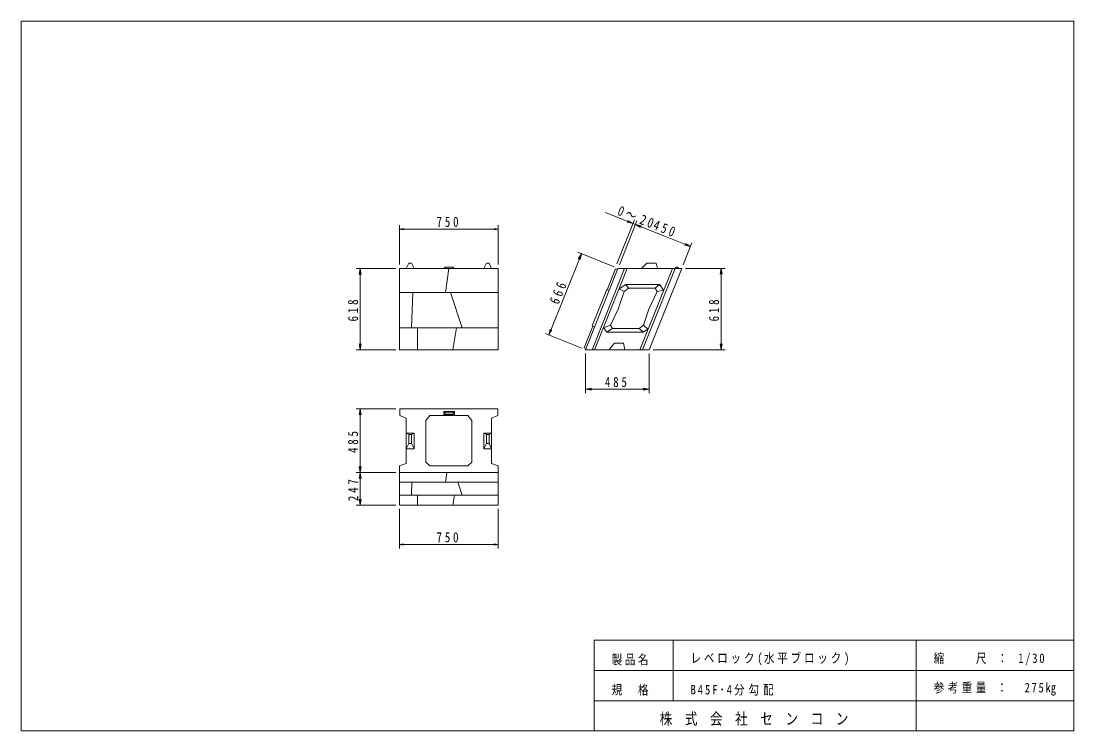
# Model space of a CAD drawing. Units: millimetres on the paper, scale 1:30. Extents: x 15 to 282, y 15 to 195.
import ezdxf

# ---------------------------------------------------------------- set-up
doc = ezdxf.new("R2010")
doc.units = ezdxf.units.MM
for name, color, linetype, lineweight in [('D-STR-DIM', 7, 'Continuous', 13), ('D-STR-STR3', 1, 'Continuous', 13), ('V-nasSTD', 4, 'Continuous', 13)]:
    doc.layers.add(name, color=color, linetype=linetype, lineweight=lineweight)
doc.styles.add('ＭＳ ゴシック-5.0-0.0', font='')
doc.styles.get('ＭＳ ゴシック-5.0-0.0').set_extended_font_data('ＭＳ ゴシック-5.0-0.0')

msp = doc.modelspace()

# ---------------------------------------------------------------- linework, layer by layer
at = {"layer": 'D-STR-DIM'}
for p, q in [((163.239, 146.454), (177.785, 140.635)), ((166.114, 133.446), (170.574, 144.597)), ((166.736, 133.207), (171.193, 144.349)), ((170.203, 143.668), (168.903, 144.457)), ((168.965, 138.778), (171.193, 144.349)), ((111, 133.267), (111, 143.267)), ((111, 142.267), (112, 142.433)), ((136, 142.267), (111, 142.267)), ((111, 142.267), (112, 142.1)), ((136, 142.267), (135, 142.433)), ((136, 142.267), (135, 142.1)), ((136, 133.267), (136, 143.267)), ((170.203, 143.668), (168.717, 143.993)), ((170.822, 143.421), (184.758, 137.846)), ((170.822, 143.421), (172.307, 143.096)), ((170.822, 143.421), (172.122, 142.631)), ((170.822, 143.421), (172.307, 143.096)), ((170.822, 143.421), (172.122, 142.631)), ((165.437, 132.65), (156.152, 136.364)), ((182.903, 133.207), (185.13, 138.774)), ((184.758, 137.846), (183.273, 138.171)), ((184.758, 137.846), (183.459, 138.635)), ((148.835, 115.381), (157.08, 135.993)), ((157.08, 135.993), (156.291, 134.693)), ((157.08, 135.993), (156.755, 134.507)), ((110, 132.267), (100, 132.267)), ((101, 132.267), (100.75, 130.767)), ((101, 132.267), (101, 111.667)), ((101, 132.267), (101.25, 130.767)), ((183.532, 132.279), (193.532, 132.279)), ((192.532, 132.279), (192.282, 130.779)), ((192.532, 111.667), (192.532, 132.279)), ((192.532, 132.279), (192.782, 130.779)), ((157.192, 112.038), (147.907, 115.752)), ((148.835, 115.381), (149.16, 116.866)), ((148.835, 115.381), (149.625, 116.68)), ((101, 111.667), (100.75, 113.167)), ((101, 111.667), (101.25, 113.167)), ((192.532, 111.667), (192.282, 113.167)), ((192.532, 111.667), (192.782, 113.167)), ((110, 111.667), (100, 111.667)), ((158.12, 110.667), (158.12, 100.667)), ((174.287, 110.667), (174.287, 100.667)), ((175.287, 111.667), (193.532, 111.667)), ((158.12, 101.667), (159.62, 101.917)), ((158.12, 101.667), (174.287, 101.667)), ((158.12, 101.667), (159.62, 101.417)), ((174.287, 101.667), (172.787, 101.917)), ((174.287, 101.667), (172.787, 101.417)), ((110.067, 96.69), (100, 96.69)), ((101, 96.69), (100.75, 95.19)), ((101, 80.524), (101, 96.69)), ((101, 96.69), (101.25, 95.19)), ((110, 80.524), (100, 80.524)), ((110, 80.524), (100, 80.524)), ((101, 80.524), (100.75, 82.024)), ((101, 80.524), (100.75, 79.024)), ((101, 80.524), (101.25, 82.024)), ((101, 80.524), (101, 72.29)), ((101, 80.524), (101.25, 79.024)), ((110, 72.29), (100, 72.29)), ((101, 72.29), (100.75, 73.79)), ((101, 72.29), (101.25, 73.79)), ((111, 71.29), (111, 61.29)), ((136, 71.29), (136, 61.29)), ((111, 62.29), (112, 62.457)), ((111, 62.29), (136, 62.29)), ((111, 62.29), (112, 62.124)), ((136, 62.29), (135, 62.457)), ((136, 62.29), (135, 62.124))]:
    msp.add_line(p, q, dxfattribs=at)
at = {"layer": 'D-STR-STR3'}
for p, q in [((173.698, 133.612), (172.365, 132.279)), ((176.032, 133.612), (173.698, 133.612)), ((176.365, 132.279), (176.032, 133.612)), ((122.597, 126.156), (123.445, 132.267)), ((158.12, 111.667), (166.365, 132.279)), ((159.787, 111.667), (168.032, 132.279)), ((160.453, 111.667), (168.698, 132.279)), ((165.777, 132.155), (163.669, 126.885)), ((166.365, 132.279), (182.532, 132.279)), ((171.953, 111.667), (180.198, 132.279)), ((172.62, 111.667), (180.865, 132.279)), ((182.532, 132.279), (174.287, 111.667)), ((166.69, 127.09), (168.379, 128.234)), ((169.05, 127.279), (168.379, 128.234)), ((168.379, 128.234), (176.912, 128.234)), ((175.832, 127.279), (176.912, 128.234)), ((177.961, 126.685), (176.912, 128.234)), ((136, 126.156), (111, 126.156)), ((114.017, 117.223), (114.34, 126.156)), ((123.942, 126.156), (126.844, 117.223)), ((163.514, 126.947), (164.133, 126.699)), ((167.908, 126.446), (166.448, 121.988)), ((167.908, 126.446), (166.635, 127.119)), ((167.908, 126.446), (169.05, 127.279)), ((169.05, 127.279), (175.832, 127.279)), ((174.216, 121.988), (176.322, 126.446)), ((175.832, 127.279), (176.322, 126.446)), ((176.322, 126.446), (177.918, 126.747)), ((164.508, 117.881), (166.448, 121.988)), ((172.871, 117.881), (174.216, 121.988)), ((159.807, 117.679), (160.426, 117.431)), ((164.508, 117.881), (162.673, 117.216)), ((164.984, 117.048), (164.508, 117.881)), ((171.743, 117.048), (172.871, 117.881)), ((173.98, 116.901), (172.871, 117.881)), ((136, 117.223), (111, 117.223)), ((115.533, 111.667), (115.533, 117.223)), ((125.459, 117.223), (124.533, 111.667)), ((163.542, 116.076), (162.752, 117.244)), ((164.984, 117.048), (163.542, 116.076)), ((163.542, 116.076), (172.762, 116.076)), ((164.984, 117.048), (171.743, 117.048)), ((172.762, 116.076), (171.743, 117.048)), ((172.762, 116.076), (173.98, 116.901)), ((111.058, 95.008), (111.066, 96.516)), ((111.065, 96.516), (111.067, 96.69)), ((135.933, 96.69), (111.067, 96.69)), ((135.935, 96.516), (135.933, 96.69)), ((135.942, 95.008), (135.934, 96.516)), ((111.058, 95.008), (112.667, 94.342)), ((112.667, 82.854), (112.667, 94.342)), ((117.667, 93.69), (118.667, 95.024)), ((117.667, 83.19), (117.667, 93.69)), ((128.333, 95.024), (118.667, 95.024)), ((122.55, 95.666), (122.217, 95.998)), ((122.217, 95.998), (122.217, 95.024)), ((124.883, 95.998), (122.217, 95.998)), ((122.217, 95.024), (122.55, 95.266)), ((122.55, 95.666), (122.55, 95.266)), ((124.55, 95.666), (122.55, 95.666)), ((124.55, 95.266), (122.55, 95.266)), ((124.55, 95.666), (124.883, 95.998)), ((124.55, 95.666), (124.55, 95.266)), ((124.883, 95.024), (124.55, 95.266)), ((124.883, 95.998), (124.883, 95.024)), ((129.333, 93.69), (128.333, 95.024)), ((129.333, 83.19), (129.333, 93.69)), ((135.942, 95.008), (134.333, 94.342)), ((134.333, 82.854), (134.333, 94.342)), ((112.667, 90.514), (114.667, 90.514)), ((112.667, 86.524), (112.667, 90.514)), ((113.333, 90.19), (112.667, 90.514)), ((113.333, 90.19), (114, 90.19)), ((113.333, 87.857), (113.333, 90.19)), ((114, 90.19), (114.667, 90.514)), ((114, 87.857), (114, 90.19)), ((114.667, 86.524), (114.667, 90.514)), ((132.333, 90.514), (134.333, 90.514)), ((132.333, 86.524), (132.333, 90.514)), ((133, 90.19), (132.333, 90.514)), ((133, 90.19), (133.667, 90.19)), ((133, 87.857), (133, 90.19)), ((133.667, 90.19), (134.333, 90.514)), ((133.667, 87.857), (133.667, 90.19)), ((134.333, 86.524), (134.333, 90.514)), ((112.667, 86.524), (113.333, 87.857)), ((112.667, 86.524), (114.667, 86.524)), ((113.333, 87.857), (114, 87.857)), ((114.667, 86.524), (114, 87.857)), ((132.333, 86.524), (133, 87.857)), ((132.333, 86.524), (134.333, 86.524)), ((133, 87.857), (133.667, 87.857)), ((134.333, 86.524), (133.667, 87.857)), ((111.009, 82.188), (112.667, 82.854)), ((118.667, 82.19), (117.667, 83.19)), ((128.333, 82.19), (129.333, 83.19)), ((135.991, 82.188), (134.333, 82.854)), ((111, 80.524), (111.009, 82.188)), ((111, 80.524), (111.017, 80.524)), ((111, 80.524), (111, 72.29)), ((136, 80.524), (111.017, 80.524)), ((128.333, 82.19), (118.667, 82.19)), ((122.597, 78.097), (122.935, 80.53)), ((136, 80.524), (135.991, 82.188)), ((136, 80.524), (136, 72.29)), ((111, 78.097), (136, 78.097)), ((114.017, 74.757), (114.138, 78.097)), ((125.759, 78.097), (126.844, 74.757)), ((111, 74.757), (136, 74.757)), ((111, 72.29), (136, 72.29)), ((115.533, 72.29), (115.533, 74.757)), ((124.944, 74.757), (124.533, 72.29))]:
    msp.add_line(p, q, dxfattribs=at)
at = {"layer": 'V-nasSTD', "color": 7}
for p, q in [((113.333, 133.6), (112.667, 132.267)), ((113.333, 133.6), (114, 133.6)), ((114, 133.6), (114.667, 132.267)), ((133, 133.6), (132.333, 132.267)), ((133, 133.6), (133.667, 133.6)), ((133.667, 133.6), (134.333, 132.267)), ((166.241, 131.969), (165.777, 132.155)), ((181.098, 132.612), (180.865, 132.279)), ((181.498, 132.612), (181.098, 132.612)), ((181.832, 132.279), (181.498, 132.612)), ((159.807, 117.679), (163.514, 126.947)), ((157.78, 112.162), (159.962, 117.617)), ((158.244, 111.976), (157.78, 112.162)), ((158.12, 111.667), (174.287, 111.667))]:
    msp.add_line(p, q, dxfattribs=at)
at = {"layer": 'V-nasSTD', "color": 1}
for p, q in [((111, 111.667), (111, 132.267)), ((111, 132.267), (136, 132.267)), ((122.517, 132.6), (122.183, 132.267)), ((122.517, 132.6), (124.517, 132.6)), ((124.517, 132.6), (124.85, 132.267)), ((136, 132.267), (136, 111.667)), ((165.453, 113.333), (164.12, 111.689)), ((165.453, 113.333), (167.787, 113.333)), ((167.787, 113.333), (168.128, 111.667)), ((136, 111.667), (111, 111.667))]:
    msp.add_line(p, q, dxfattribs=at)
at = {"layer": 'V-nasSTD'}
for p, q in [((282, 38), (160.333, 38)), ((160.333, 38), (160.333, 15)), ((180.333, 38), (180.333, 22.667)), ((242, 38), (242, 15)), ((282, 30.333), (160.333, 30.333)), ((282, 22.667), (160.333, 22.667))]:
    msp.add_line(p, q, dxfattribs=at)
msp.add_lwpolyline([(15, 15), (15, 195), (282, 195), (282, 15)], close=True, dxfattribs=at)

# ---------------------------------------------------------------- texts
at = {"layer": 'D-STR-DIM', "char_height": 2.566, "attachment_point": 8, "style": 'ＭＳ ゴシック-5.0-0.0'}
for s, insert, rotation in [('\\T1.44;\\W0.8;0～20\\~\\~\\~', (170.698, 144.009), 338.199), ('\\T1.5;\\W0.8;450', (177.976, 141.097), 338.199), ('\\T1.5;\\W0.8;666', (152.494, 125.872), 68.199), ('\\T1.5;\\W0.8;618', (100.5, 121.967), 90), ('\\T1.5;\\W0.8;618', (192.032, 121.973), 90), ('\\T1.5;\\W0.8;485', (100.5, 88.607), 90), ('\\T1.5;\\W0.8;247', (100.5, 76.407), 90)]:
    msp.add_mtext(s, dxfattribs=dict(at, insert=insert, rotation=rotation))
for s, insert in [('\\T1.5;\\W0.8;750', (123.5, 142.767)), ('\\T1.5;\\W0.8;485', (166.203, 102.167)), ('\\T1.5;\\W0.8;750', (123.5, 62.79))]:
    msp.add_mtext(s, dxfattribs=dict(at, insert=insert))
at = {"layer": 'V-nasSTD', "attachment_point": 7, "style": 'ＭＳ ゴシック-5.0-0.0'}
for s, insert, char_height in [('\\T1.27;\\W0.8;レベロック(水平ブロック)', (184.772, 31.624), 2.444), ('\\T1.34;\\W0.8;縮\u3000\u3000尺\\~：\\~1/30', (246.439, 31.624), 2.444), ('\\T1.25;\\W0.8;製品名', (164.772, 31.624), 2.444), ('\\T1.25;\\W0.8;規\u3000格', (164.772, 23.958), 2.444), ('\\T1.38;\\W0.8;B45F･4分勾配', (184.772, 23.958), 2.444), ('\\T1.33;\\W0.8;参考重量\\~：\\~\\~275㎏', (246.439, 23.958), 2.444), ('\\T1.33;\\W0.8;株\\~式\\~会\\~社\\~セ\\~ン\\~コ\\~ン', (176.942, 16.291), 2.933)]:
    msp.add_mtext(s, dxfattribs=dict(at, insert=insert, char_height=char_height))

doc.saveas('drawing.dxf')
